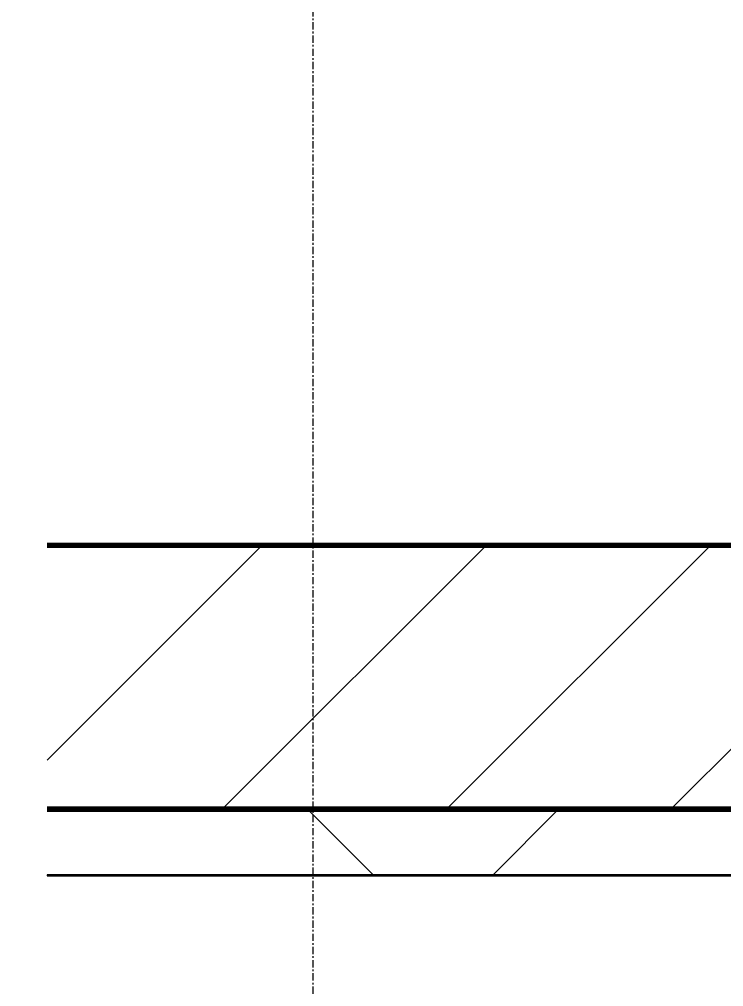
# Model space of a CAD drawing. Header units: millimetres. Extents: x -794326 to -715748, y -17796 to 22353.
# Drawn here: x -790505 to -789972, y 7810 to 8542 of the extents above; entities that cross this region are included whole.
import ezdxf

# ---------------------------------------------------------------- set-up
doc = ezdxf.new("R2010")
doc.units = ezdxf.units.MM
doc.linetypes.add('DPA_Grid _ Level 100', pattern=[10, 5.5, -1.6, 1.3, -1.6])
for name, color, linetype, lineweight in [('A-ANNO-DIMS', 1, 'Continuous', 9), ('A-ANNO-DIMS-100', 1, 'Continuous', 9), ('A-GLAZ-CURT', 2, 'Continuous', 9), ('A-WALL', 5, 'Continuous', 35), ('A-WALL-FNSH', 2, 'Continuous', 35), ('A-WALL-PATT', 1, 'Continuous', 35), ('S-GRID', 251, 'Continuous', 9)]:
    doc.layers.add(name, color=color, linetype=linetype, lineweight=lineweight)
doc.styles.add('Arial_2', font='arial.ttf', dxfattribs={"height": 300})
doc.dimstyles.new('DPA-DIM-3_0_C-T', dxfattribs={"dimscale": 304.8, "dimtxt": 306.07782, "dimasz": 0.492126, "dimexe": 0.656168, "dimexo": 0.0625, "dimgap": 0.164042, "dimtad": 0, "dimjust": 2, "dimdec": 0, "dimzin": 0, "dimdsep": 46, "dimtxsty": 'Arial_2', "dimblk1": 'DOTBLANK', "dimblk2": 'OBLIQUE', "dimsah": 1, "dimcen": 0.09, "dimdle": 0.656168, "dimadec": 8, "dimazin": 0, "dimtfac": 1, "dimtdec": 4, "dimtix": 1, "dimtmove": 2, "dimatfit": 3, "dimfxl": 1.312336, "dimfxlon": 1, "dimtvp": 1, "dimtolj": 1, "dimtzin": 0, "dimarcsym": 2})
doc.dimstyles.new('DPA-DIM-3_0_T-T', dxfattribs={"dimscale": 304.8, "dimtxt": 306.07782, "dimasz": 0.656168, "dimexe": 0.656168, "dimexo": 0.0625, "dimgap": 0.164042, "dimtad": 1, "dimdec": 0, "dimzin": 0, "dimdsep": 46, "dimtxsty": 'Arial_2', "dimblk1": 'OBLIQUE', "dimblk2": 'OBLIQUE', "dimsah": 1, "dimcen": 0.09, "dimdle": 0.656168, "dimadec": 8, "dimazin": 0, "dimtfac": 1, "dimtdec": 4, "dimtix": 1, "dimtmove": 0, "dimatfit": 3, "dimfxl": 1.312336, "dimfxlon": 1, "dimtvp": 1, "dimtolj": 1, "dimtzin": 0, "dimarcsym": 2})

# ---------------------------------------------------------------- blocks, each defined once
blk = doc.blocks.new('PPLS-PP19_Custom Tile Pattern - Custom Tile Pattern-V79-4282-01 ENLARGED LOWER PLATFORM LEVEL - REFLECTED CEILING PLAN - SHEET 3')
at = {"layer": 'A-GLAZ-CURT'}
for p, q in [((-300, 0), (300, 0)), ((300, 0), (-300, 0)), ((230.06, 0), (300, 0)), ((-300, -50), (300, -50)), ((300, -50), (-300, -50))]:
    blk.add_line(p, q, dxfattribs=at)
for points, knots in [([(300, 0), (286.53, 0), (254.22, 0), (207.11, 0), (177.41, 0), (159.34, 0), (158.33, 0), (158.3, 0)], [-285.253232, -285.253232, -285.253232, -285.253232, -244.693688, -187.987675, -143.776725, -129.632772, -123.352749, -123.352749, -123.352749, -123.352749]), ([(171.51, 0), (176.48, 0), (193.23, 0), (201.73, 0), (208.81, 0), (213.9, 0), (241.96, 0), (266.73, 0), (281.71, 0), (291.71, 0), (296.52, 0), (297.86, 0), (298.09, 0)], [-7971.819559, -7971.819559, -7971.819559, -7971.819559, -7784.112253, -7606.717214, -7289.299508, -7042.621073, -6582.165592, -6068.460911, -5766.029927, -5566.724884, -5280.360606, -5199.253518, -5199.253518, -5199.253518, -5199.253518]), ([(300, 0), (288.22, 0), (274.21, 0), (260.32, 0), (258.31, 0)], [-12528.858583, -12528.858583, -12528.858583, -12528.858583, -11905.454923, -11798.971991, -11798.971991, -11798.971991, -11798.971991]), ([(284.76, 0), (284.76, 0), (285.09, 0), (287.47, 0), (293.59, 0), (297.76, 0), (300, 0)], [-4110.630118, -4110.630118, -4110.630118, -4110.630118, -4053.389046, -3959.664717, -3862.421465, -3746.95702, -3746.95702, -3746.95702, -3746.95702]), ([(297.38, 0), (295.84, 0), (291.62, 0), (285.38, 0), (284.87, 0)], [-4803.172655, -4803.172655, -4803.172655, -4803.172655, -4358.271401, -4143.037883, -4143.037883, -4143.037883, -4143.037883])]:
    blk.add_open_spline(points, degree=3, knots=knots, dxfattribs=at)
blk = doc.blocks.new('PPLS-PP19_Custom Tile Pattern - Custom Tile Pattern-V80-4282-01 ENLARGED LOWER PLATFORM LEVEL - REFLECTED CEILING PLAN - SHEET 3')
at = {"layer": 'A-GLAZ-CURT'}
for p, q in [((-300, 0), (201.33, 0)), ((201.33, 0), (-300, 0)), ((-293.07, 0), (-275.75, 0)), ((-275.75, 0), (-293.07, 0)), ((-222.32, 0), (-206.59, 0)), ((-206.59, 0), (-222.32, 0)), ((195.99, 0), (201.3, 0)), ((201.3, 0), (195.99, 0)), ((-300, -50), (201.33, -50)), ((201.33, -50), (-300, -50))]:
    blk.add_line(p, q, dxfattribs=at)
at = {"layer": 'A-GLAZ-CURT', "flags": 128}
for points in [[(-300, 0), (-291.56, 0), (-283.3, 0), (-275.2, 0), (-267.26, 0), (-259.45, 0), (-251.77, 0), (-244.2, 0), (-236.74, 0), (-229.36, 0), (-222.06, 0), (-214.83, 0), (-207.71, 0), (-200.76, 0), (-194.02, 0), (-187.54, 0), (-181.38, 0), (-175.58, 0), (-170.25, 0), (-165.64, 0), (-162.01, 0), (-159.53, 0), (-157.46, 0), (-154.52, 0), (-149.42, 0), (-141.84, 0), (-132.81, 0), (-126.08, 0)], [(-125.17, 0), (-128.55, 0), (-134.16, 0), (-140.03, 0), (-145.5, 0), (-150.63, 0), (-155.53, 0), (-160.27, 0), (-164.95, 0), (-169.65, 0), (-174.47, 0), (-179.49, 0), (-184.81, 0), (-190.44, 0), (-196.37, 0), (-202.58, 0), (-209.04, 0), (-215.73, 0), (-222.63, 0), (-229.72, 0), (-236.97, 0), (-244.39, 0), (-251.96, 0), (-259.67, 0), (-267.51, 0), (-275.48, 0), (-283.55, 0), (-291.73, 0), (-300, 0)]]:
    blk.add_lwpolyline(points, dxfattribs=at)
at = {"layer": 'A-GLAZ-CURT'}
for points, knots in [([(-300, 0), (-284.65, 0), (-236.57, 0), (-182.96, 0), (-149.12, 0), (-138.03, 0)], [-5323.127839, -5323.127839, -5323.127839, -5323.127839, -4502.809032, -2700.551212, -1584.405551, -1584.405551, -1584.405551, -1584.405551]), ([(-138.75, 0), (-160.77, 0), (-204.52, 0), (-262.56, 0), (-294.48, 0), (-300, 0)], [-17023.58674, -17023.58674, -17023.58674, -17023.58674, -15131.813646, -13729.592194, -13439.944408, -13439.944408, -13439.944408, -13439.944408]), ([(-138.06, 0), (-140.68, 0), (-147.66, 0), (-147.69, 0), (-158.72, 0), (-174.02, 0), (-185.59, 0), (-209.77, 0), (-232.01, 0), (-255.22, 0), (-262.59, 0), (-264.9, 0), (-265.4, 0)], [-3181.762455, -3181.762455, -3181.762455, -3181.762455, -2919.378265, -2477.344047, -2237.412286, -2029.680487, -1755.085331, -1400.429864, -858.079193, -543.655514, -208.940337, 0, 0, 0, 0]), ([(-258.6, 0), (-257.91, 0), (-254.26, 0), (-241.25, 0), (-225.99, 0), (-214.1, 0), (-208.52, 0), (-206.47, 0)], [-5722.54675, -5722.54675, -5722.54675, -5722.54675, -5657.471696, -5413.335975, -5017.494783, -4832.723979, -4723.981546, -4723.981546, -4723.981546, -4723.981546]), ([(-138.69, 0), (-139.6, 0), (-142.04, 0), (-149.31, 0), (-162.01, 0), (-177.91, 0), (-199.46, 0), (-216.65, 0), (-231.26, 0), (-233.46, 0), (-234, 0)], [-2504.010527, -2504.010527, -2504.010527, -2504.010527, -2418.507304, -2308.929706, -2113.765672, -1763.376603, -1422.553702, -978.033455, -846.069444, -682.911962, -682.911962, -682.911962, -682.911962]), ([(-233.49, 0), (-233.44, 0), (-232.38, 0), (-230.74, 0), (-225.3, 0), (-223.63, 0)], [-455.274641, -455.274641, -455.274641, -455.274641, -440.605512, -119.536984, 0, 0, 0, 0]), ([(-223.63, 0), (-219.39, 0), (-206.17, 0), (-188.58, 0), (-169.02, 0), (-152.12, 0), (-136.84, 0), (-127.33, 0), (-124.19, 0), (-123.43, 0), (-123.28, 0)], [-5463.295695, -5463.295695, -5463.295695, -5463.295695, -5161.076232, -4739.070012, -4465.409639, -4149.119819, -3839.893365, -3647.167523, -3488.92562, -3439.852845, -3439.852845, -3439.852845, -3439.852845]), ([(-205.93, 0), (-205.01, 0), (-198.15, 0), (-185.8, 0), (-171.77, 0), (-158.7, 0), (-157.22, 0)], [-4714.46303, -4714.46303, -4714.46303, -4714.46303, -4666.091899, -4349.945572, -4000.813434, -3840.635403, -3840.635403, -3840.635403, -3840.635403]), ([(-152.35, 0), (-151.03, 0), (-147.71, 0), (-143.57, 0), (-138.62, 0)], [-3494.978217, -3494.978217, -3494.978217, -3494.978217, -3371.022232, -3227.460399, -3227.460399, -3227.460399, -3227.460399]), ([(-118.78, 0), (-121.86, 0), (-126.28, 0), (-136.96, 0), (-147.46, 0), (-150.03, 0), (-150.57, 0)], [-5938.474035, -5938.474035, -5938.474035, -5938.474035, -5700.061948, -5508.838257, -5298.784692, -5196.16478, -5196.16478, -5196.16478, -5196.16478]), ([(-150.34, 0), (-150.07, 0), (-147.75, 0), (-142.6, 0), (-127.26, 0), (-107.3, 0), (-90.42, 0), (-76.12, 0), (-71.05, 0), (-70.19, 0)], [-4948.728362, -4948.728362, -4948.728362, -4948.728362, -4883.323924, -4440.880425, -4054.690705, -3793.097032, -3402.597032, -3144.956779, -3092.955226, -3092.955226, -3092.955226, -3092.955226]), ([(-26.75, 0), (-27.82, 0), (-36.18, 0), (-53.55, 0), (-78.2, 0), (-110.94, 0), (-130.52, 0), (-147.74, 0), (-149.07, 0)], [-8718.362214, -8718.362214, -8718.362214, -8718.362214, -8532.293389, -8073.216054, -7508.296369, -7004.680444, -6449.282163, -6277.220794, -6277.220794, -6277.220794, -6277.220794]), ([(-148.23, 0), (-146.94, 0), (-141.87, 0), (-139.38, 0), (-138.03, 0)], [-6162.058746, -6162.058746, -6162.058746, -6162.058746, -6017.569127, -5713.44763, -5713.44763, -5713.44763, -5713.44763]), ([(-86.16, 0), (-91.37, 0), (-104.13, 0), (-122.65, 0), (-139.03, 0), (-146.11, 0), (-146.95, 0)], [-1681.3698, -1681.3698, -1681.3698, -1681.3698, -1374.161226, -945.742622, -741.901385, -489.130243, -489.130243, -489.130243, -489.130243]), ([(-146.69, 0), (-146.59, 0), (-145.49, 0), (-135.69, 0), (-128.29, 0), (-125.15, 0)], [-420.34245, -420.34245, -420.34245, -420.34245, -406.956646, -290.263673, 0, 0, 0, 0]), ([(-72.93, 0), (-75.51, 0), (-91.45, 0), (-115.17, 0), (-136.98, 0), (-138.05, 0)], [-19442.345229, -19442.345229, -19442.345229, -19442.345229, -18935.241197, -17136.203329, -17043.636474, -17043.636474, -17043.636474, -17043.636474]), ([(-137.8, 0), (-137.21, 0), (-135.91, 0), (-133.93, 0), (-128.78, 0), (-126.5, 0)], [-5695.996646, -5695.996646, -5695.996646, -5695.996646, -5560.701257, -5364.112219, -5231.017328, -5231.017328, -5231.017328, -5231.017328]), ([(-137.08, 0), (-131.66, 0), (-121.81, 0), (-110.8, 0), (-99.5, 0), (-91.46, 0)], [-1552.578953, -1552.578953, -1552.578953, -1552.578953, -1002.059161, -460.363443, 0, 0, 0, 0]), ([(-127.41, 0), (-131.63, 0), (-133.16, 0), (-134.09, 0), (-134.15, 0)], [-8540.990293, -8540.990293, -8540.990293, -8540.990293, -8266.114998, -8246.473386, -8246.473386, -8246.473386, -8246.473386]), ([(-134.15, 0), (-133.32, 0), (-130.31, 0), (-117.33, 0), (-92.04, 0), (-74.02, 0), (-62.74, 0), (-60.36, 0), (-59.97, 0)], [-7657.439573, -7657.439573, -7657.439573, -7657.439573, -7293.749979, -6839.55839, -6236.997189, -5713.340575, -5140.470607, -5006.787413, -5006.787413, -5006.787413, -5006.787413]), ([(-120.13, 0), (-120.14, 0), (-120.24, 0), (-121.3, 0), (-129.25, 0), (-133.82, 0)], [-2933.992132, -2933.992132, -2933.992132, -2933.992132, -2920.575025, -2840.280255, -2731.647847, -2731.647847, -2731.647847, -2731.647847]), ([(-113.43, 0), (-113.44, 0), (-113.96, 0), (-119.73, 0), (-125.43, 0), (-127.03, 0), (-127.41, 0)], [-328.499627, -328.499627, -328.499627, -328.499627, -282.672656, -98.539552, -24.539552, 0, 0, 0, 0]), ([(-126.5, 0), (-122.44, 0), (-108.71, 0), (-86.68, 0), (-63.44, 0), (-54.4, 0), (-48.53, 0), (-30.79, 0), (-20.16, 0), (-6.66, 0), (-2.29, 0)], [-5231.017328, -5231.017328, -5231.017328, -5231.017328, -4994.692869, -4542.524482, -4008.285538, -3689.699207, -3546.54457, -3315.260113, -2864.387349, -2623.754221, -2623.754221, -2623.754221, -2623.754221]), ([(-125.15, 0), (-124.93, 0), (-121.96, 0), (-113.01, 0), (-98.9, 0), (-85.29, 0), (-71.67, 0), (-65.93, 0), (-65.07, 0)], [-3362.7396, -3362.7396, -3362.7396, -3362.7396, -3342.215224, -3074.362186, -2902.289527, -2605.247022, -2322.099534, -2241.8264, -2241.8264, -2241.8264, -2241.8264]), ([(-122.08, 0), (-122.01, 0), (-121.69, 0), (-121.2, 0), (-120.88, 0)], [-3136.336417, -3136.336417, -3136.336417, -3136.336417, -3110.304437, -3035.164275, -3035.164275, -3035.164275, -3035.164275]), ([(-71.32, 0), (-73.54, 0), (-84.99, 0), (-99.51, 0), (-114.02, 0), (-117.28, 0), (-118.78, 0)], [-866.027463, -866.027463, -866.027463, -866.027463, -740.068933, -229.489605, -116.330425, 0, 0, 0, 0]), ([(-117.74, 0), (-117.19, 0), (-114.78, 0), (-113.43, 0), (-113.43, 0)], [-821.249067, -821.249067, -821.249067, -821.249067, -394.672656, -330.879064, -330.879064, -330.879064, -330.879064]), ([(-36.62, 0), (-36.62, 0), (-40.35, 0), (-44.32, 0), (-58.97, 0), (-85.2, 0), (-107.61, 0), (-116.56, 0), (-117.56, 0)], [-4069.478503, -4069.478503, -4069.478503, -4069.478503, -3858.647035, -3538.256648, -2842.901703, -2193.204658, -1433.981041, -985.49888, -985.49888, -985.49888, -985.49888]), ([(-115.82, 0), (-114.96, 0), (-110.41, 0), (-96.78, 0), (-82, 0), (-73.23, 0), (-70.18, 0)], [-5724.064692, -5724.064692, -5724.064692, -5724.064692, -5430.283136, -5103.229623, -4799.173296, -4637.527888, -4637.527888, -4637.527888, -4637.527888]), ([(9.32, 0), (9.08, 0), (7.65, 0), (2.57, 0), (-12.23, 0), (-25.64, 0), (-40, 0), (-56.24, 0), (-75.59, 0), (-94, 0), (-112.01, 0), (-114.94, 0), (-115.63, 0)], [-2922.926651, -2922.926651, -2922.926651, -2922.926651, -2882.788014, -2720.818881, -2518.50168, -2125.455881, -1792.521578, -1466.981642, -1208.454564, -789.402658, -501.969187, -243.577221, -243.577221, -243.577221, -243.577221]), ([(-91.46, 0), (-90.09, 0), (-84.7, 0), (-77.43, 0), (-72.73, 0), (-72.64, 0), (-72.64, 0)], [-19832.387487, -19832.387487, -19832.387487, -19832.387487, -19753.885894, -19541.04734, -19478.625389, -19471.062469, -19471.062469, -19471.062469, -19471.062469]), ([(-63.96, 0), (-64.13, 0), (-72.5, 0), (-80.63, 0), (-86.16, 0)], [-2171.769325, -2171.769325, -2171.769325, -2171.769325, -2007.031671, -1681.3698, -1681.3698, -1681.3698, -1681.3698]), ([(-70.45, 0), (-74.24, 0), (-78.44, 0), (-82.66, 0), (-83.28, 0), (-83.28, 0)], [-1930.114721, -1930.114721, -1930.114721, -1930.114721, -1646.621388, -1424.436217, -1393.971743, -1393.971743, -1393.971743, -1393.971743]), ([(-83.28, 0), (-83.28, 0), (-82.91, 0), (-76.14, 0), (-62.97, 0), (-48.14, 0), (-36.49, 0), (-33.57, 0), (-29.94, 0), (-28.57, 0)], [-1393.4169, -1393.4169, -1393.4169, -1393.4169, -1353.722004, -1274.333717, -1073.56893, -651.549973, -296.515819, -83.513472, 0, 0, 0, 0]), ([(-29.03, 0), (-33.97, 0), (-43.74, 0), (-56.37, 0), (-65.89, 0), (-69.25, 0), (-70.21, 0)], [-2680.714891, -2680.714891, -2680.714891, -2680.714891, -2413.671296, -2161.752162, -2006.592567, -1935.877836, -1935.877836, -1935.877836, -1935.877836]), ([(-70.18, 0), (-69.49, 0), (-67.43, 0), (-65.12, 0), (-63.63, 0)], [-3092.727223, -3092.727223, -3092.727223, -3092.727223, -3050.982048, -2969.237017, -2969.237017, -2969.237017, -2969.237017]), ([(-36.33, 0), (-36.43, 0), (-37.27, 0), (-45.02, 0), (-46.13, 0), (-58.3, 0), (-67.14, 0), (-70.16, 0)], [-1855.773136, -1855.773136, -1855.773136, -1855.773136, -1810.870157, -1672.078046, -1405.135169, -1060.00838, -887.96378, -887.96378, -887.96378, -887.96378]), ([(-69.64, 0), (-59.01, 0), (-39.16, 0), (-12.78, 0), (4.23, 0), (9.64, 0), (10.14, 0), (10.18, 0)], [-4627.967198, -4627.967198, -4627.967198, -4627.967198, -4065.652676, -3589.737505, -3285.047089, -3066.359526, -3044.715262, -3044.715262, -3044.715262, -3044.715262]), ([(-66.39, 0), (-66.39, 0), (-63.63, 0), (-53.63, 0), (-34.42, 0), (-29.82, 0), (-29.19, 0)], [-2493.31794, -2493.31794, -2493.31794, -2493.31794, -2315.303971, -1809.437387, -963.711516, -666.19313, -666.19313, -666.19313, -666.19313]), ([(31.18, 0), (25.97, 0), (11.99, 0), (-16.92, 0), (-47.42, 0), (-65.77, 0), (-66.37, 0), (-66.38, 0)], [-4496.803627, -4496.803627, -4496.803627, -4496.803627, -4222.080604, -3745.412743, -2981.410125, -2542.574734, -2498.224237, -2498.224237, -2498.224237, -2498.224237]), ([(-63.63, 0), (-61.49, 0), (-57.39, 0), (-54.49, 0), (-45.2, 0), (-40.79, 0), (-40.46, 0), (-40.44, 0)], [-2969.237017, -2969.237017, -2969.237017, -2969.237017, -2851.217951, -2734.127174, -2474.780881, -2410.990208, -2350.645972, -2350.645972, -2350.645972, -2350.645972]), ([(-58.83, 0), (-58.37, 0), (-57.29, 0), (-54.23, 0), (-46.33, 0), (-42.62, 0), (-41.76, 0)], [-4859.52896, -4859.52896, -4859.52896, -4859.52896, -4680.891996, -4469.85053, -4321.566175, -4270.495146, -4270.495146, -4270.495146, -4270.495146]), ([(-51.83, 0), (-51.83, 0), (-51.78, 0), (-47.4, 0), (-46.01, 0), (-40.22, 0), (-36.78, 0)], [-632.814994, -632.814994, -632.814994, -632.814994, -627.965721, -508.377888, -260.442412, 0, 0, 0, 0]), ([(64.46, 0), (60.91, 0), (51.31, 0), (37, 0), (24.07, 0), (12.82, 0), (-2.9, 0), (-20.62, 0), (-32.81, 0), (-44.85, 0), (-51.43, 0), (-51.79, 0)], [-2837.607875, -2837.607875, -2837.607875, -2837.607875, -2634.532728, -2313.748533, -2106.613311, -1925.670641, -1617.263037, -1290.787923, -1039.307308, -819.71621, -644.910881, -644.910881, -644.910881, -644.910881]), ([(-41.76, 0), (-39.9, 0), (-37.72, 0), (-36.92, 0), (-36.77, 0)], [-4270.495146, -4270.495146, -4270.495146, -4270.495146, -4161.040818, -4106.245333, -4106.245333, -4106.245333, -4106.245333]), ([(-36.78, 0), (-32.43, 0), (-19.22, 0), (8.83, 0), (39.94, 0), (60.12, 0), (65.59, 0)], [-6191.144455, -6191.144455, -6191.144455, -6191.144455, -5862.463379, -5340.621928, -4573.028122, -4269.437022, -4269.437022, -4269.437022, -4269.437022]), ([(-36.29, 0), (-36.29, 0), (-34.66, 0), (-28.88, 0), (-26.95, 0), (-26.54, 0)], [-9150.272121, -9150.272121, -9150.272121, -9150.272121, -9057.163041, -8919.836787, -8834.607043, -8834.607043, -8834.607043, -8834.607043]), ([(-3.05, 0), (-8.88, 0), (-19.68, 0), (-34.76, 0), (-36.04, 0)], [-9764.565679, -9764.565679, -9764.565679, -9764.565679, -9424.652049, -9182.880979, -9182.880979, -9182.880979, -9182.880979]), ([(-33.34, 0), (-33.34, 0), (-32.93, 0), (-31.16, 0), (-30.52, 0)], [-2415.024266, -2415.024266, -2415.024266, -2415.024266, -2357.633367, -2323.618664, -2323.618664, -2323.618664, -2323.618664]), ([(-2.31, 0), (-7.8, 0), (-18.83, 0), (-30.57, 0), (-31.82, 0), (-32, 0)], [-3277.444456, -3277.444456, -3277.444456, -3277.444456, -2994.501669, -2698.150104, -2614.070998, -2614.070998, -2614.070998, -2614.070998]), ([(-30.76, 0), (-30.73, 0), (-29.99, 0), (-23.47, 0), (-15.75, 0), (-15.19, 0)], [-54176.191683, -54176.191683, -54176.191683, -54176.191683, -54157.274271, -53749.15266, -53717.791567, -53717.791567, -53717.791567, -53717.791567]), ([(-30.52, 0), (-27.11, 0), (-17.83, 0), (5.99, 0), (22.06, 0), (37.44, 0), (45.92, 0), (57.76, 0), (64.47, 0), (72.74, 0), (75.22, 0), (76.03, 0), (76.21, 0)], [-2323.618664, -2323.618664, -2323.618664, -2323.618664, -2142.497158, -1716.209403, -1206.526904, -1089.329421, -901.315459, -753.071572, -495.328968, -421.953223, -334.951786, -290.452333, -290.452333, -290.452333, -290.452333]), ([(-13, 0), (-14.35, 0), (-17.68, 0), (-25.97, 0), (-29.52, 0), (-30.21, 0)], [-55207.591944, -55207.591944, -55207.591944, -55207.591944, -54789.006179, -54461.685999, -54290.791712, -54290.791712, -54290.791712, -54290.791712]), ([(-3.35, 0), (-7.4, 0), (-15.87, 0), (-24.92, 0), (-29.03, 0)], [-3177.143574, -3177.143574, -3177.143574, -3177.143574, -2903.012179, -2680.714891, -2680.714891, -2680.714891, -2680.714891]), ([(-28.98, 0), (-28.66, 0), (-27.39, 0), (-24.45, 0), (-22.56, 0)], [-166.548282, -166.548282, -166.548282, -166.548282, -102.06493, 0, 0, 0, 0]), ([(-28.57, 0), (-26.93, 0), (-20.29, 0), (-12.93, 0), (-5.59, 0), (-2.31, 0)], [-5361.429781, -5361.429781, -5361.429781, -5361.429781, -5261.36855, -5050.479954, -4882.04315, -4882.04315, -4882.04315, -4882.04315]), ([(-22.56, 0), (-20.27, 0), (-17.03, 0), (-11.36, 0), (-7.66, 0), (-6.6, 0), (-6.44, 0)], [-56468.192263, -56468.192263, -56468.192263, -56468.192263, -56344.022017, -56303.229861, -56166.290093, -56124.392176, -56124.392176, -56124.392176, -56124.392176]), ([(-6.54, 0), (-6.73, 0), (-7.2, 0), (-7.6, 0), (-7.79, 0)], [-56009.792147, -56009.792147, -56009.792147, -56009.792147, -55949.290093, -55895.192118, -55895.192118, -55895.192118, -55895.192118]), ([(-2.48, 0), (-2.28, 0), (-0.91, 0), (4.92, 0), (15.97, 0), (22.54, 0), (24.49, 0)], [-225.357949, -225.357949, -225.357949, -225.357949, -220.269177, -206.416616, -198.214427, -187.717507, -187.717507, -187.717507, -187.717507]), ([(-2.34, 0), (0.14, 0), (14.42, 0), (42.82, 0), (88.72, 0), (120.63, 0), (138.28, 0), (138.53, 0)], [-438.588283, -438.588283, -438.588283, -438.588283, -429.606584, -390.253598, -346.313304, -291.370682, -290.5735, -290.5735, -290.5735, -290.5735]), ([(30.82, 0), (29.27, 0), (20.14, 0), (9.22, 0), (-0.5, 0), (-2.29, 0)], [-10462.034656, -10462.034656, -10462.034656, -10462.034656, -10363.088938, -9884.23066, -9779.466362, -9779.466362, -9779.466362, -9779.466362]), ([(103.09, 0), (101.08, 0), (86.31, 0), (63.34, 0), (35.84, 0), (12, 0), (3.08, 0), (-1.67, 0), (-2.25, 0)], [-375.435014, -375.435014, -375.435014, -375.435014, -369.147452, -330.153101, -307.516438, -285.83788, -246.234814, -234.646884, -234.646884, -234.646884, -234.646884]), ([(8.33, 0), (8.19, 0), (7.18, 0), (3.38, 0), (-1.05, 0), (-2.25, 0)], [-3574.286521, -3574.286521, -3574.286521, -3574.286521, -3526.962355, -3285.499107, -3202.241215, -3202.241215, -3202.241215, -3202.241215]), ([(-1.84, 0), (1.34, 0), (10.37, 0), (15.02, 0), (22.91, 0), (31, 0), (39.04, 0), (51.19, 0), (58.74, 0), (61.34, 0), (61.45, 0)], [-2615.508664, -2615.508664, -2615.508664, -2615.508664, -2439.246196, -2084.094819, -1956.422387, -1818.904206, -1645.594513, -1443.202566, -1228.752106, -1120.932285, -1120.932285, -1120.932285, -1120.932285]), ([(65.6, 0), (62.07, 0), (53.81, 0), (39.61, 0), (24.74, 0), (8.59, 0), (-0.67, 0), (-1.47, 0)], [-4538.62581, -4538.62581, -4538.62581, -4538.62581, -4326.416877, -4098.545751, -3766.694881, -3333.063701, -3291.793108, -3291.793108, -3291.793108, -3291.793108]), ([(-1.31, 0), (0.23, 0), (5.47, 0), (13.15, 0), (21.24, 0), (24.62, 0), (24.72, 0), (24.72, 0)], [-4865.001098, -4865.001098, -4865.001098, -4865.001098, -4785.90057, -4596.498881, -4445.288762, -4384.376941, -4376.041937, -4376.041937, -4376.041937, -4376.041937]), ([(24.69, 0), (24.54, 0), (20.99, 0), (15.48, 0), (10.8, 0), (9.63, 0)], [-4368.572414, -4368.572414, -4368.572414, -4368.572414, -4306.476363, -4080.000647, -3772.857994, -3772.857994, -3772.857994, -3772.857994]), ([(18.16, 0), (19.15, 0), (24.25, 0), (25.66, 0), (26.12, 0)], [-5700.113719, -5700.113719, -5700.113719, -5700.113719, -5554.232259, -5302.431367, -5302.431367, -5302.431367, -5302.431367]), ([(64.84, 0), (64.12, 0), (59.73, 0), (51.85, 0), (43.81, 0), (29.53, 0), (20.67, 0), (18.85, 0), (18.16, 0)], [-6776.195379, -6776.195379, -6776.195379, -6776.195379, -6738.82075, -6548.303034, -6314.283804, -6135.05769, -5972.647715, -5832.674503, -5832.674503, -5832.674503, -5832.674503]), ([(27.44, 0), (27.9, 0), (29.54, 0), (38.07, 0), (50.68, 0), (61.55, 0), (65.59, 0)], [-5037.309798, -5037.309798, -5037.309798, -5037.309798, -4887.603822, -4705.298446, -4353.683244, -4124.35211, -4124.35211, -4124.35211, -4124.35211]), ([(27.89, 0), (29.09, 0), (33.4, 0), (47.72, 0), (59.35, 0), (65.57, 0)], [-147.777612, -147.777612, -147.777612, -147.777612, -135.792042, -118.513713, -100.055175, -100.055175, -100.055175, -100.055175]), ([(53.18, 0), (53.06, 0), (52.22, 0), (44.99, 0), (36.46, 0), (30.82, 0)], [-622.740158, -622.740158, -622.740158, -622.740158, -566.066452, -360.610861, 0, 0, 0, 0]), ([(136.44, 0), (121.66, 0), (86.93, 0), (51.16, 0), (31.18, 0)], [-106.750556, -106.750556, -106.750556, -106.750556, -59.610984, 0, 0, 0, 0]), ([(168.37, 0), (167.68, 0), (162.47, 0), (147.02, 0), (109.77, 0), (76.86, 0), (57.82, 0), (46.51, 0), (41.18, 0), (36.02, 0), (35.54, 0), (35.54, 0)], [-543.375029, -543.375029, -543.375029, -543.375029, -530.793311, -458.593899, -401.860199, -357.622665, -341.267687, -334.000314, -326.15566, -319.318397, -317.489778, -317.489778, -317.489778, -317.489778]), ([(36.29, 0), (37.77, 0), (48.82, 0), (64.79, 0), (95.91, 0), (122.89, 0), (131.14, 0), (133.34, 0)], [-314.598523, -314.598523, -314.598523, -314.598523, -305.899624, -287.17622, -249.500363, -194.761443, -159.62089, -159.62089, -159.62089, -159.62089]), ([(61.47, 0), (61.47, 0), (61.21, 0), (54.61, 0), (53.71, 0), (53.56, 0)], [-1113.311073, -1113.311073, -1113.311073, -1113.311073, -1096.402191, -891.204116, -747.28819, -747.28819, -747.28819, -747.28819]), ([(114.39, 0), (114.2, 0), (112.08, 0), (105.42, 0), (92.38, 0), (85.59, 0), (75.1, 0), (68.22, 0), (65.58, 0)], [-8148.58938, -8148.58938, -8148.58938, -8148.58938, -8105.191388, -7723.759874, -7531.75727, -7135.649961, -6924.452779, -6788.76205, -6788.76205, -6788.76205, -6788.76205]), ([(76.63, 0), (74.8, 0), (71.14, 0), (67.18, 0), (65.61, 0)], [-3095.572228, -3095.572228, -3095.572228, -3095.572228, -2950.589685, -2859.780412, -2859.780412, -2859.780412, -2859.780412]), ([(65.78, 0), (66.44, 0), (78.65, 0), (100.57, 0), (116.36, 0), (128.63, 0), (128.95, 0)], [-99.849738, -99.849738, -99.849738, -99.849738, -97.899267, -63.759246, -39.050993, -35.895543, -35.895543, -35.895543, -35.895543]), ([(66.29, 0), (69.2, 0), (75.96, 0), (82.12, 0), (83.66, 0)], [-4256.411813, -4256.411813, -4256.411813, -4256.411813, -4094.177415, -3869.465285, -3869.465285, -3869.465285, -3869.465285]), ([(66.38, 0), (68.98, 0), (74.83, 0), (84.83, 0), (86.01, 0), (92.51, 0), (94.33, 0)], [-4109.384309, -4109.384309, -4109.384309, -4109.384309, -3960.84581, -3759.045785, -3336.541051, -2783.776468, -2783.776468, -2783.776468, -2783.776468]), ([(76.22, 0), (75.58, 0), (73.64, 0), (71.05, 0), (70.61, 0)], [-193.634889, -193.634889, -193.634889, -193.634889, -31.537676, 0, 0, 0, 0]), ([(94.4, 0), (94.4, 0), (94.64, 0), (99.11, 0), (108.97, 0), (119.7, 0), (128.66, 0), (133.45, 0)], [-2348.345796, -2348.345796, -2348.345796, -2348.345796, -2310.419338, -2233.599744, -2052.234781, -1843.028543, -1595.276104, -1595.276104, -1595.276104, -1595.276104]), ([(129.02, 0), (129.02, 0), (124.41, 0), (122.35, 0), (114.96, 0), (108.04, 0), (103.09, 0)], [-35.386604, -35.386604, -35.386604, -35.386604, -31.430235, -22.807238, -15.488593, 0, 0, 0, 0]), ([(133.45, 0), (133.23, 0), (130.92, 0), (126.24, 0), (118.6, 0), (114.23, 0), (111.98, 0), (105.66, 0), (105.23, 0), (105.23, 0)], [-9690.046842, -9690.046842, -9690.046842, -9690.046842, -9677.714971, -9567.007022, -9453.21225, -9220.200448, -9012.77275, -8966.157302, -8929.495943, -8929.495943, -8929.495943, -8929.495943]), ([(105.26, 0), (105.52, 0), (111.01, 0), (112.65, 0), (113.59, 0)], [-8920.561005, -8920.561005, -8920.561005, -8920.561005, -8814.835624, -8577.462505, -8577.462505, -8577.462505, -8577.462505]), ([(128.58, 0), (128.8, 0), (130.16, 0), (139.26, 0), (152.67, 0), (161.24, 0), (162.19, 0), (162.75, 0)], [-633.326174, -633.326174, -633.326174, -633.326174, -627.736123, -618.981161, -602.094757, -592.980799, -581.414464, -581.414464, -581.414464, -581.414464]), ([(133.48, 0), (133.11, 0), (131.65, 0), (129.87, 0), (129.11, 0)], [-654.729028, -654.729028, -654.729028, -654.729028, -651.020627, -640.742133, -640.742133, -640.742133, -640.742133]), ([(157.9, 0), (156.77, 0), (151.67, 0), (143.49, 0), (136.48, 0), (133.59, 0)], [-10292.955006, -10292.955006, -10292.955006, -10292.955006, -10098.273015, -9847.788484, -9692.532631, -9692.532631, -9692.532631, -9692.532631]), ([(133.72, 0), (134.88, 0), (144.43, 0), (163.31, 0), (185.23, 0), (193.62, 0), (194.69, 0), (194.79, 0)], [-1590.72941, -1590.72941, -1590.72941, -1590.72941, -1530.39897, -1095.004608, -529.74427, -295.064701, -265.121568, -265.121568, -265.121568, -265.121568]), ([(193.8, 0), (193.33, 0), (190.11, 0), (183.13, 0), (171, 0), (161.95, 0), (161.28, 0), (158.35, 0), (157.85, 0), (157.77, 0)], [-11665.349007, -11665.349007, -11665.349007, -11665.349007, -11565.880756, -11105.624034, -10839.086983, -10768.332124, -10666.779182, -10580.760289, -10550.278881, -10550.278881, -10550.278881, -10550.278881]), ([(201.31, 0), (190.06, 0), (176.1, 0), (159.34, 0), (158.33, 0), (158.3, 0)], [-183.326785, -183.326785, -183.326785, -183.326785, -143.776725, -129.632772, -123.352749, -123.352749, -123.352749, -123.352749]), ([(159.07, 0), (159.13, 0), (160.84, 0), (165.21, 0), (174.15, 0), (185.15, 0), (197.24, 0), (201.37, 0)], [-115.643202, -115.643202, -115.643202, -115.643202, -114.681583, -87.660824, -65.295536, -41.623857, -28.889732, -28.889732, -28.889732, -28.889732]), ([(162.75, 0), (165.4, 0), (170.91, 0), (172.61, 0), (172.61, 0)], [-111.264224, -111.264224, -111.264224, -111.264224, -56.742688, -19.085662, -19.085662, -19.085662, -19.085662]), ([(201.31, 0), (192.59, 0), (182.41, 0), (174.27, 0), (169.67, 0), (168.99, 0)], [-8674.700979, -8674.700979, -8674.700979, -8674.700979, -8253.978395, -8152.463617, -8069.855175, -8069.855175, -8069.855175, -8069.855175]), ([(201.35, 0), (197.11, 0), (186.19, 0), (175.3, 0), (169.49, 0)], [-179.84581, -179.84581, -179.84581, -179.84581, -162.427601, -142.916156, -142.916156, -142.916156, -142.916156]), ([(171.51, 0), (176.48, 0), (193.23, 0), (198.16, 0), (200.5, 0), (200.84, 0)], [-7971.819559, -7971.819559, -7971.819559, -7971.819559, -7784.112253, -7606.717214, -7575.738696, -7575.738696, -7575.738696, -7575.738696]), ([(172.07, 0), (177.66, 0), (187.61, 0), (197.84, 0), (201.4, 0)], [-255.364076, -255.364076, -255.364076, -255.364076, -237.955587, -224.73507, -224.73507, -224.73507, -224.73507])]:
    blk.add_open_spline(points, degree=3, knots=knots, dxfattribs=at)
for points in [[(-133.82, 0), (-134.91, 0), (-136.01, 0), (-137.93, 0)], [(-39.84, 0), (-39.08, 0), (-38.11, 0), (-37.36, 0)], [(-15.19, 0), (-13.75, 0), (-9.11, 0), (-3.35, 0)], [(24.49, 0), (25.23, 0), (25.72, 0), (26.04, 0)], [(70.61, 0), (69.26, 0), (67.78, 0), (66.19, 0)], [(80.35, 0), (79.57, 0), (78.27, 0), (76.63, 0)], [(84.06, 0), (83.48, 0), (82.41, 0), (81.72, 0)], [(137.1, 0), (136.25, 0), (135.15, 0), (133.72, 0)], [(168.74, 0), (168.74, 0), (169.81, 0), (171.51, 0)], [(195.11, 0), (194.91, 0), (194.44, 0), (193.8, 0)]]:
    blk.add_open_spline(points, degree=3, dxfattribs=at)
blk = doc.blocks.new('DIMBLOCK17-4282-01 ENLARGED LOWER PLATFORM LEVEL - REFLECTED CEILING PLAN - SHEET 3')
at = {"layer": 'A-ANNO-DIMS-100'}
for p, q in [((-789727.37, 7944.02), (-789727.37, 11894.02)), ((-790127.37, 11694.02), (-789527.37, 11694.02)), ((-789727.37, 11694.02), (-790127.37, 11694.02)), ((-790127.37, 8144.02), (-789527.37, 8144.02)), ((-789727.37, 8144.02), (-790127.37, 8144.02))]:
    blk.add_line(p, q, dxfattribs=at)
at = {"layer": 'A-ANNO-DIMS-100', "lineweight": 35}
for p, q in [((-789727.37, 11694.02), (-789827.37, 11794.02)), ((-789727.37, 11694.02), (-789627.37, 11594.02)), ((-789727.37, 8144.02), (-789827.37, 8244.02)), ((-789727.37, 8144.02), (-789627.37, 8044.02))]:
    blk.add_line(p, q, dxfattribs=at)
at = {"layer": 'A-ANNO-DIMS-100', "color": 0, "insert": (-790166.84, 9457.55), "char_height": 300, "width": 1107.5308, "attachment_point": 1, "rotation": 90, "line_spacing_factor": 0.941778, "style": 'Arial_2'}
blk.add_mtext('3550', dxfattribs=at)
blk = doc.blocks.new('_Oblique')
at = {"color": 0, "linetype": 'ByBlock', "lineweight": -2}
blk.add_line((-0.5, -0.5), (0.5, 0.5), dxfattribs=at)
blk = doc.blocks.new('DIMBLOCK50-4282-01 ENLARGED LOWER PLATFORM LEVEL - REFLECTED CEILING PLAN - SHEET 3')
at = {"layer": 'A-ANNO-DIMS-100'}
for p, q in [((-790590.59, 7112.15), (-790590.59, 7994.02)), ((-790990.59, 7794.02), (-790390.59, 7794.02)), ((-790590.59, 7794.02), (-790990.59, 7794.02)), ((-790990.59, 7112.15), (-790390.59, 7112.15)), ((-790590.59, 7112.15), (-790990.59, 7112.15))]:
    blk.add_line(p, q, dxfattribs=at)
at = {"layer": 'A-ANNO-DIMS-100', "lineweight": 35}
for q in [(-790690.59, 7894.02), (-790490.59, 7694.02)]:
    blk.add_line((-790590.59, 7794.02), q, dxfattribs=at)
at = {"layer": 'A-ANNO-DIMS-100', "color": 0, "insert": (-791030.06, 7137.75), "char_height": 300, "width": 830.6481, "attachment_point": 1, "rotation": 90, "line_spacing_factor": 0.941778, "style": 'Arial_2'}
blk.add_mtext('682', dxfattribs=at)
blk = doc.blocks.new('_DotBlank')
at = {"color": 0, "linetype": 'ByBlock', "lineweight": -2}
blk.add_line((-0.5, 0), (-1, 0), dxfattribs=at)
blk.add_circle((0, 0), 0.5, dxfattribs=at)

msp = doc.modelspace()

# ---------------------------------------------------------------- hatches: boundary and pattern name
at = {"layer": 'A-WALL-PATT', "lineweight": 9}
h = msp.add_hatch(dxfattribs=at)
h.set_pattern_fill('FP_2', color=256, style=0, pattern_type=2)
h.set_pattern_definition([(45, (0, 0), (-84.852814, 84.852814), [])])
h.paths.add_polyline_path([(-786082.37, 7944.02), (-786082.37, 8144.02), (-790483.7, 8144.02), (-790483.7, 7944.02), (-786132.37, 7944.02)])
h = msp.add_hatch(dxfattribs=at)
h.set_pattern_fill('FP_3', color=256, style=0, pattern_type=2)
h.set_pattern_definition([(45, (0, 0), (-212.13203, 212.13203), []), (135, (0, 0), (-212.13203, -212.13203), [])])
h.paths.add_polyline_path([(-786132.37, 7894.02), (-786132.37, 7944.02), (-790483.7, 7944.02), (-790483.7, 7894.02), (-786139.62, 7894.02)])

# ---------------------------------------------------------------- linework, layer by layer
at = {"layer": 'A-WALL', "color": 7, "lineweight": 70}
for p, q in [((-790483.7, 8144.02), (-786082.37, 8144.02)), ((-790483.7, 7944.02), (-786132.37, 7944.02)), ((-786132.37, 7944.02), (-790483.7, 7944.02))]:
    msp.add_line(p, q, dxfattribs=at)
at = {"layer": 'A-WALL-FNSH', "color": 250}
msp.add_line((-786132.37, 7894.02), (-790483.7, 7894.02), dxfattribs=at)
at = {"layer": 'S-GRID', "linetype": 'DPA_Grid _ Level 100'}
msp.add_line((-790282.37, -17795.63), (-790282.37, 20540.27), dxfattribs=at)

# ---------------------------------------------------------------- block references
at = {"layer": 'A-GLAZ-CURT', "rotation": 180}
for name, p in [('PPLS-PP19_Custom Tile Pattern - Custom Tile Pattern-V80-4282-01 ENLARGED LOWER PLATFORM LEVEL - REFLECTED CEILING PLAN - SHEET 3', (-790282.37, 7894.02)), ('PPLS-PP19_Custom Tile Pattern - Custom Tile Pattern-V79-4282-01 ENLARGED LOWER PLATFORM LEVEL - REFLECTED CEILING PLAN - SHEET 3', (-789682.37, 7894.02))]:
    msp.add_blockref(name, p, dxfattribs=at)

# ---------------------------------------------------------------- dimensions: what is measured, and where the dimension line sits
at = {"layer": 'A-ANNO-DIMS'}
dim = msp.add_linear_dim(base=(-789727.37, 11694.02), p1=(-790127.37, 8144.02), p2=(-790127.37, 11694.02), angle=90, dimstyle='DPA-DIM-3_0_T-T', override={"dimpost": '<>', "dimfxl": 3550.002735}, dxfattribs=at)
dim.commit()
dim.dimension.update_dxf_attribs({"geometry": 'DIMBLOCK17-4282-01 ENLARGED LOWER PLATFORM LEVEL - REFLECTED CEILING PLAN - SHEET 3', "text_midpoint": (-789930.64, 9919.02)})
dim = msp.add_linear_dim(base=(-790590.59, 7794.02), p1=(-790990.59, 7112.15), p2=(-790990.59, 7794.02), angle=90, dimstyle='DPA-DIM-3_0_C-T', override={"dimpost": '<>', "dimfxl": 681.865223}, dxfattribs=at)
dim.commit()
dim.dimension.update_dxf_attribs({"geometry": 'DIMBLOCK50-4282-01 ENLARGED LOWER PLATFORM LEVEL - REFLECTED CEILING PLAN - SHEET 3', "text_midpoint": (-790830.06, 7553.07), "dimtype": 160, "text_rotation": 90})

doc.saveas('drawing.dxf')
